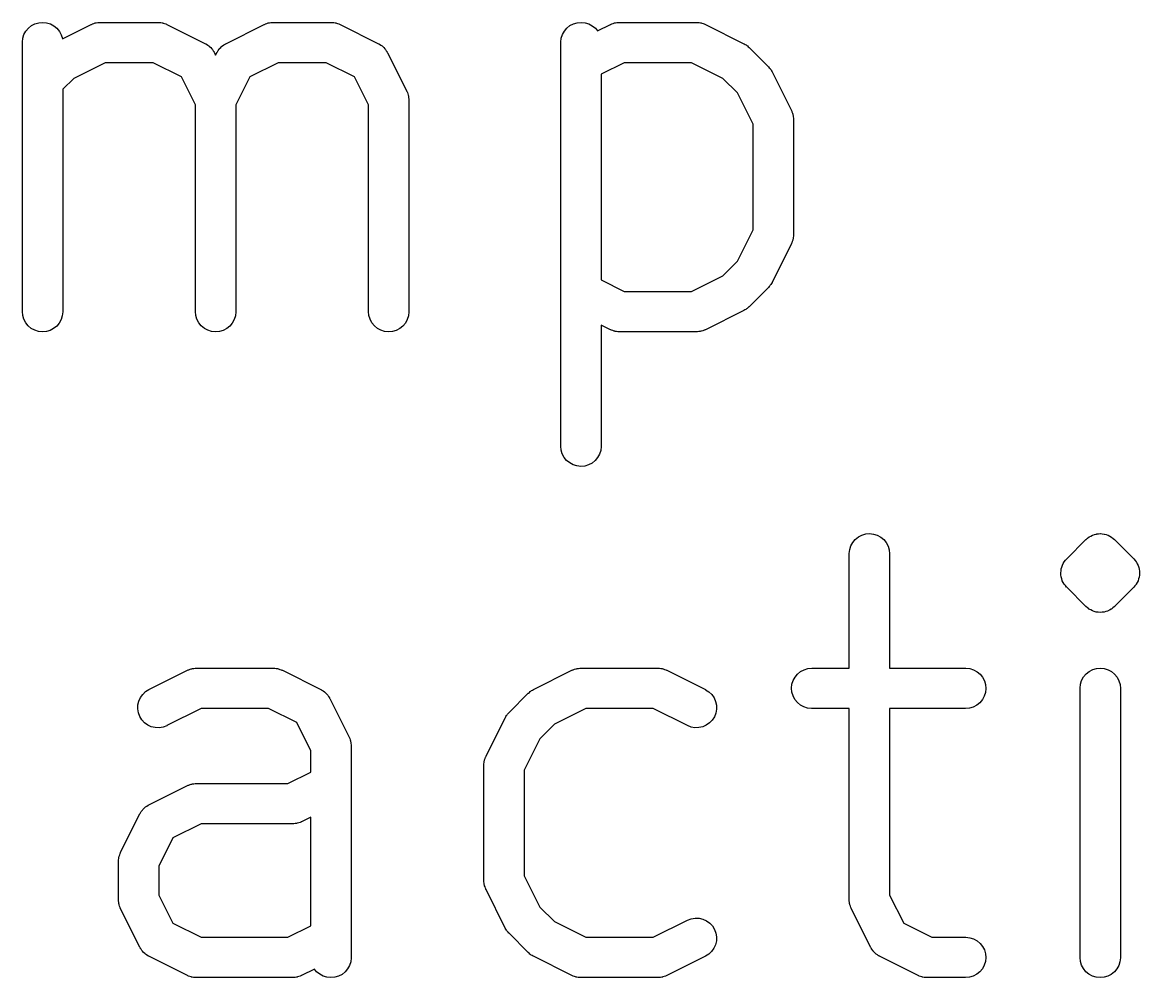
# Model space of a CAD drawing. Extents: x 1 to 169, y -122 to 5.
# Drawn here: x 32.23 to 37.77, y -89.2 to -84.47 of the extents above; entities that cross this region are included whole.
import ezdxf

# ---------------------------------------------------------------- set-up
doc = ezdxf.new("R2010")
doc.units = 0
doc.header["$MEASUREMENT"] = 0
doc.layers.add('BLACK', color=7, linetype='CONTINUOUS')

msp = doc.modelspace()

# ---------------------------------------------------------------- linework, layer by layer
at = {"layer": 'BLACK', "linetype": 'CONTINUOUS'}
for p, q in [((32.2634, -84.5), (32.2786, -84.4878)), ((32.2786, -84.4878), (32.2959, -84.4787)), ((32.2959, -84.4787), (32.3146, -84.4732)), ((32.3146, -84.4732), (32.334, -84.4714)), ((32.334, -84.4714), (32.3534, -84.4735)), ((32.3534, -84.4735), (32.3721, -84.4792)), ((32.3721, -84.4792), (32.3893, -84.4885)), ((32.3893, -84.4885), (32.4043, -84.501)), ((32.4316, -84.5534), (32.5743, -84.482)), ((32.5743, -84.482), (32.5756, -84.4814)), ((32.5756, -84.4814), (32.5783, -84.4804)), ((32.5783, -84.4804), (32.5809, -84.479)), ((32.5809, -84.479), (32.5875, -84.477)), ((32.5875, -84.477), (32.5939, -84.4746)), ((32.5939, -84.4746), (32.5968, -84.4742)), ((32.5968, -84.4742), (32.5996, -84.4733)), ((32.5996, -84.4733), (32.6064, -84.4727)), ((32.6064, -84.4727), (32.6132, -84.4716)), ((32.6132, -84.4716), (32.6161, -84.4717)), ((32.6161, -84.4717), (32.619, -84.4714)), ((32.619, -84.4714), (32.9048, -84.4714)), ((32.9048, -84.4714), (32.9062, -84.4714)), ((32.9062, -84.4714), (32.9091, -84.4718)), ((32.9091, -84.4718), (32.912, -84.4717)), ((32.912, -84.4717), (32.9188, -84.4729)), ((32.9188, -84.4729), (32.9256, -84.4736)), ((32.9256, -84.4736), (32.9284, -84.4745)), ((32.9284, -84.4745), (32.9313, -84.475)), ((32.9313, -84.475), (32.9376, -84.4774)), ((32.9376, -84.4774), (32.9442, -84.4795)), ((32.9442, -84.4795), (32.9467, -84.4809)), ((32.9467, -84.4809), (32.9495, -84.482)), ((32.9495, -84.482), (33.14, -84.5772)), ((33.241, -84.5772), (33.4315, -84.482)), ((33.4315, -84.482), (33.4327, -84.4814)), ((33.4327, -84.4814), (33.4355, -84.4804)), ((33.4355, -84.4804), (33.4381, -84.479)), ((33.4381, -84.479), (33.4446, -84.477)), ((33.4446, -84.477), (33.451, -84.4746)), ((33.451, -84.4746), (33.454, -84.4742)), ((33.454, -84.4742), (33.4568, -84.4733)), ((33.4568, -84.4733), (33.4636, -84.4727)), ((33.4636, -84.4727), (33.4703, -84.4716)), ((33.4703, -84.4716), (33.4733, -84.4717)), ((33.4733, -84.4717), (33.4762, -84.4714)), ((33.4762, -84.4714), (33.7619, -84.4714)), ((33.7619, -84.4714), (33.7633, -84.4714)), ((33.7633, -84.4714), (33.7662, -84.4718)), ((33.7662, -84.4718), (33.7692, -84.4717)), ((33.7692, -84.4717), (33.7759, -84.4729)), ((33.7759, -84.4729), (33.7827, -84.4736)), ((33.7827, -84.4736), (33.7855, -84.4745)), ((33.7855, -84.4745), (33.7884, -84.475)), ((33.7884, -84.475), (33.7948, -84.4774)), ((33.7948, -84.4774), (33.8013, -84.4795)), ((33.8013, -84.4795), (33.8039, -84.4809)), ((33.8039, -84.4809), (33.8066, -84.482)), ((33.8066, -84.482), (33.9971, -84.5772)), ((34.93, -84.5), (34.9452, -84.4878)), ((34.9452, -84.4878), (34.9625, -84.4787)), ((34.9625, -84.4787), (34.9813, -84.4732)), ((34.9813, -84.4732), (35.0007, -84.4714)), ((35.0007, -84.4714), (35.0201, -84.4735)), ((35.0201, -84.4735), (35.0388, -84.4792)), ((35.0388, -84.4792), (35.0559, -84.4885)), ((35.0559, -84.4885), (35.071, -84.501)), ((35.0816, -84.514), (35.1458, -84.482)), ((35.1458, -84.482), (35.147, -84.4814)), ((35.147, -84.4814), (35.1498, -84.4804)), ((35.1498, -84.4804), (35.1524, -84.479)), ((35.1524, -84.479), (35.1589, -84.477)), ((35.1589, -84.477), (35.1653, -84.4746)), ((35.1653, -84.4746), (35.1682, -84.4742)), ((35.1682, -84.4742), (35.1711, -84.4733)), ((35.1711, -84.4733), (35.1778, -84.4727)), ((35.1778, -84.4727), (35.1846, -84.4716)), ((35.1846, -84.4716), (35.1875, -84.4717)), ((35.1875, -84.4717), (35.1905, -84.4714)), ((35.1905, -84.4714), (35.5714, -84.4714)), ((35.5714, -84.4714), (35.5728, -84.4714)), ((35.5728, -84.4714), (35.5757, -84.4718)), ((35.5757, -84.4718), (35.5787, -84.4717)), ((35.5787, -84.4717), (35.5854, -84.4729)), ((35.5854, -84.4729), (35.5922, -84.4736)), ((35.5922, -84.4736), (35.595, -84.4745)), ((35.595, -84.4745), (35.5979, -84.475)), ((35.5979, -84.475), (35.6043, -84.4774)), ((35.6043, -84.4774), (35.6108, -84.4795)), ((35.6108, -84.4795), (35.6134, -84.4809)), ((35.6134, -84.4809), (35.6161, -84.482)), ((35.6161, -84.482), (35.8066, -84.5772)), ((32.2355, -84.5506), (32.2414, -84.532)), ((32.2414, -84.532), (32.2508, -84.5149)), ((32.2508, -84.5149), (32.2634, -84.5)), ((32.4043, -84.501), (32.4166, -84.5161)), ((32.4166, -84.5161), (32.4258, -84.5333)), ((32.4258, -84.5333), (32.4314, -84.552)), ((34.9022, -84.5506), (34.9081, -84.532)), ((34.9081, -84.532), (34.9175, -84.5149)), ((34.9175, -84.5149), (34.93, -84.5)), ((35.071, -84.501), (35.0816, -84.514)), ((32.2333, -84.57), (32.2355, -84.5506)), ((32.2333, -84.5714), (32.2333, -84.57)), ((32.2333, -85.9048), (32.2333, -84.5714)), ((32.4314, -84.552), (32.4316, -84.5534)), ((33.14, -84.5772), (33.1412, -84.5779)), ((33.1412, -84.5779), (33.143, -84.579)), ((33.143, -84.579), (33.145, -84.5799)), ((33.145, -84.5799), (33.1512, -84.5843)), ((33.1512, -84.5843), (33.1576, -84.5885)), ((33.1576, -84.5885), (33.1591, -84.59)), ((33.1591, -84.59), (33.1609, -84.5912)), ((33.1609, -84.5912), (33.1661, -84.5968)), ((33.1661, -84.5968), (33.1716, -84.6021)), ((33.1716, -84.6021), (33.1728, -84.6039)), ((33.1728, -84.6039), (33.1743, -84.6054)), ((33.1743, -84.6054), (33.1783, -84.6119)), ((33.2034, -84.6107), (33.2075, -84.6043)), ((33.2075, -84.6043), (33.209, -84.6028)), ((33.209, -84.6028), (33.2103, -84.601)), ((33.2103, -84.601), (33.2158, -84.5958)), ((33.2158, -84.5958), (33.2211, -84.5903)), ((33.2211, -84.5903), (33.2229, -84.5891)), ((33.2229, -84.5891), (33.2245, -84.5876)), ((33.2245, -84.5876), (33.2309, -84.5836)), ((33.2309, -84.5836), (33.2372, -84.5792)), ((33.2372, -84.5792), (33.2392, -84.5784)), ((33.2392, -84.5784), (33.241, -84.5772)), ((33.9971, -84.5772), (33.9983, -84.5779)), ((33.9983, -84.5779), (34.0002, -84.579)), ((34.0002, -84.579), (34.0021, -84.5799)), ((34.0021, -84.5799), (34.0083, -84.5843)), ((34.0083, -84.5843), (34.0147, -84.5885)), ((34.0147, -84.5885), (34.0163, -84.59)), ((34.0163, -84.59), (34.018, -84.5912)), ((34.018, -84.5912), (34.0233, -84.5968)), ((34.0233, -84.5968), (34.0287, -84.6021)), ((34.0287, -84.6021), (34.03, -84.6039)), ((34.03, -84.6039), (34.0314, -84.6054)), ((34.0314, -84.6054), (34.0355, -84.6119)), ((34.9, -84.57), (34.9022, -84.5506)), ((34.9, -84.5714), (34.9, -84.57)), ((34.9, -86.5714), (34.9, -84.5714)), ((35.8066, -84.5772), (35.8079, -84.5779)), ((35.8079, -84.5779), (35.8126, -84.5809)), ((35.8126, -84.5809), (35.8175, -84.5836)), ((35.8175, -84.5836), (35.8207, -84.5862)), ((35.8207, -84.5862), (35.8242, -84.5885)), ((35.8242, -84.5885), (35.8283, -84.5924)), ((35.8283, -84.5924), (35.8326, -84.596)), ((35.8326, -84.596), (35.9279, -84.6912)), ((33.1783, -84.6119), (33.1827, -84.6181)), ((33.1827, -84.6181), (33.1835, -84.6201)), ((33.1835, -84.6201), (33.1847, -84.6219)), ((33.1847, -84.6219), (33.1905, -84.6335)), ((33.1905, -84.6335), (33.1963, -84.6219)), ((33.1963, -84.6219), (33.1969, -84.6207)), ((33.1969, -84.6207), (33.1981, -84.6189)), ((33.1981, -84.6189), (33.199, -84.6169)), ((33.199, -84.6169), (33.2034, -84.6107)), ((34.0355, -84.6119), (34.0398, -84.6181)), ((34.0398, -84.6181), (34.0407, -84.6201)), ((34.0407, -84.6201), (34.0418, -84.6219)), ((34.0418, -84.6219), (34.1371, -84.8124)), ((32.6427, -84.6714), (32.4878, -84.7489)), ((32.8812, -84.6714), (32.6427, -84.6714)), ((33.0207, -84.7412), (32.8812, -84.6714)), ((33.4998, -84.6714), (33.3603, -84.7412)), ((33.7383, -84.6714), (33.4998, -84.6714)), ((33.8778, -84.7412), (33.7383, -84.6714)), ((35.2141, -84.6714), (35.1, -84.7285)), ((35.5478, -84.6714), (35.2141, -84.6714)), ((35.7027, -84.7489), (35.5478, -84.6714)), ((35.9279, -84.6912), (35.9288, -84.6922)), ((35.9288, -84.6922), (35.9323, -84.6966)), ((35.9323, -84.6966), (35.9362, -84.7007)), ((35.9362, -84.7007), (35.9384, -84.7042)), ((35.9384, -84.7042), (35.941, -84.7074)), ((35.941, -84.7074), (35.9436, -84.7124)), ((35.9436, -84.7124), (35.9466, -84.7172)), ((32.4878, -84.7489), (32.4333, -84.8033)), ((33.0905, -84.8807), (33.0207, -84.7412)), ((33.3603, -84.7412), (33.2905, -84.8807)), ((33.9476, -84.8807), (33.8778, -84.7412)), ((35.1, -84.7285), (35.1, -85.7477)), ((35.775, -84.8211), (35.7027, -84.7489)), ((35.9466, -84.7172), (36.0418, -84.9077)), ((32.4333, -84.8033), (32.4333, -85.9048)), ((34.1371, -84.8124), (34.1377, -84.8137)), ((34.1377, -84.8137), (34.1387, -84.8164)), ((34.1387, -84.8164), (34.1401, -84.819)), ((34.1401, -84.819), (34.1421, -84.8256)), ((34.1421, -84.8256), (34.1444, -84.832)), ((35.8524, -84.976), (35.775, -84.8211)), ((33.0905, -85.9048), (33.0905, -84.8807)), ((33.2905, -84.8807), (33.2905, -85.9048)), ((33.9476, -85.9048), (33.9476, -84.8807)), ((34.1444, -84.832), (34.1449, -84.8349)), ((34.1449, -84.8349), (34.1457, -84.8377)), ((34.1457, -84.8377), (34.1464, -84.8445)), ((34.1464, -84.8445), (34.1474, -84.8513)), ((34.1474, -84.8513), (34.1473, -84.8542)), ((34.1473, -84.8542), (34.1476, -84.8571)), ((34.1476, -84.8571), (34.1476, -85.9048)), ((36.0418, -84.9077), (36.0424, -84.9089)), ((36.0424, -84.9089), (36.0435, -84.9117)), ((36.0435, -84.9117), (36.0448, -84.9143)), ((36.0448, -84.9143), (36.0468, -84.9208)), ((36.0468, -84.9208), (36.0492, -84.9272)), ((36.0492, -84.9272), (36.0496, -84.9301)), ((36.0496, -84.9301), (36.0505, -84.933)), ((36.0505, -84.933), (36.0511, -84.9398)), ((35.8524, -85.5002), (35.8524, -84.976)), ((36.0511, -84.9398), (36.0522, -84.9465)), ((36.0522, -84.9465), (36.0521, -84.9495)), ((36.0521, -84.9495), (36.0524, -84.9524)), ((36.0524, -84.9524), (36.0524, -85.5238)), ((35.775, -85.655), (35.8524, -85.5002)), ((36.0502, -85.5446), (36.0493, -85.5474)), ((36.051, -85.5378), (36.0502, -85.5446)), ((36.0521, -85.5311), (36.051, -85.5378)), ((36.0524, -85.5252), (36.052, -85.5281)), ((36.052, -85.5281), (36.0521, -85.5311)), ((36.0524, -85.5238), (36.0524, -85.5252)), ((36.0418, -85.5685), (35.9466, -85.759)), ((36.0429, -85.5658), (36.0418, -85.5685)), ((36.0443, -85.5632), (36.0429, -85.5658)), ((36.0464, -85.5567), (36.0443, -85.5632)), ((36.0488, -85.5503), (36.0464, -85.5567)), ((36.0493, -85.5474), (36.0488, -85.5503)), ((35.7027, -85.7273), (35.775, -85.655)), ((35.1, -85.7477), (35.2141, -85.8048)), ((35.5478, -85.8048), (35.7027, -85.7273)), ((35.9429, -85.765), (35.9402, -85.7699)), ((35.946, -85.7603), (35.9429, -85.765)), ((35.9466, -85.759), (35.946, -85.7603)), ((35.2141, -85.8048), (35.5478, -85.8048)), ((35.9279, -85.785), (35.8326, -85.8802)), ((35.9314, -85.7806), (35.9279, -85.785)), ((35.9353, -85.7766), (35.9314, -85.7806)), ((35.9376, -85.7731), (35.9353, -85.7766)), ((35.9402, -85.7699), (35.9376, -85.7731)), ((32.2352, -85.9242), (32.2333, -85.9048)), ((32.2409, -85.9429), (32.2352, -85.9242)), ((32.4311, -85.9256), (32.4252, -85.9442)), ((32.4333, -85.9062), (32.4311, -85.9256)), ((32.4333, -85.9048), (32.4333, -85.9062)), ((33.0924, -85.9242), (33.0905, -85.9048)), ((33.098, -85.9429), (33.0924, -85.9242)), ((33.2883, -85.9256), (33.2824, -85.9442)), ((33.2905, -85.9062), (33.2883, -85.9256)), ((33.2905, -85.9048), (33.2905, -85.9062)), ((33.9495, -85.9242), (33.9476, -85.9048)), ((33.9552, -85.9429), (33.9495, -85.9242)), ((34.1454, -85.9256), (34.1395, -85.9442)), ((34.1476, -85.9062), (34.1454, -85.9256)), ((34.1476, -85.9048), (34.1476, -85.9062)), ((35.8066, -85.899), (35.6161, -85.9942)), ((35.8114, -85.896), (35.8066, -85.899)), ((35.8164, -85.8934), (35.8114, -85.896)), ((35.8196, -85.8908), (35.8164, -85.8934)), ((35.8231, -85.8886), (35.8196, -85.8908)), ((35.8272, -85.8847), (35.8231, -85.8886)), ((35.8316, -85.8812), (35.8272, -85.8847)), ((35.8326, -85.8802), (35.8316, -85.8812)), ((32.25, -85.9601), (32.2409, -85.9429)), ((32.2624, -85.9752), (32.25, -85.9601)), ((32.2774, -85.9877), (32.2624, -85.9752)), ((32.2946, -85.9969), (32.2774, -85.9877)), ((32.3881, -85.9884), (32.3708, -85.9975)), ((32.4033, -85.9762), (32.3881, -85.9884)), ((32.4158, -85.9613), (32.4033, -85.9762)), ((32.4252, -85.9442), (32.4158, -85.9613)), ((33.1072, -85.9601), (33.098, -85.9429)), ((33.1195, -85.9752), (33.1072, -85.9601)), ((33.1346, -85.9877), (33.1195, -85.9752)), ((33.1517, -85.9969), (33.1346, -85.9877)), ((33.2452, -85.9884), (33.2279, -85.9975)), ((33.2604, -85.9762), (33.2452, -85.9884)), ((33.273, -85.9613), (33.2604, -85.9762)), ((33.2824, -85.9442), (33.273, -85.9613)), ((33.9643, -85.9601), (33.9552, -85.9429)), ((33.9767, -85.9752), (33.9643, -85.9601)), ((33.9917, -85.9877), (33.9767, -85.9752)), ((34.0089, -85.9969), (33.9917, -85.9877)), ((34.1024, -85.9884), (34.0851, -85.9975)), ((34.1176, -85.9762), (34.1024, -85.9884)), ((34.1301, -85.9613), (34.1176, -85.9762)), ((34.1395, -85.9442), (34.1301, -85.9613)), ((35.1458, -85.9942), (35.1, -85.9713)), ((35.1, -85.9713), (35.1, -86.5714)), ((32.3132, -86.0027), (32.2946, -85.9969)), ((32.3326, -86.0048), (32.3132, -86.0027)), ((32.3521, -86.003), (32.3326, -86.0048)), ((32.3708, -85.9975), (32.3521, -86.003)), ((33.1704, -86.0027), (33.1517, -85.9969)), ((33.1898, -86.0048), (33.1704, -86.0027)), ((33.2092, -86.003), (33.1898, -86.0048)), ((33.2279, -85.9975), (33.2092, -86.003)), ((34.0275, -86.0027), (34.0089, -85.9969)), ((34.0469, -86.0048), (34.0275, -86.0027)), ((34.0664, -86.003), (34.0469, -86.0048)), ((34.0851, -85.9975), (34.0664, -86.003)), ((35.1485, -85.9953), (35.1458, -85.9942)), ((35.1511, -85.9967), (35.1485, -85.9953)), ((35.1576, -85.9987), (35.1511, -85.9967)), ((35.164, -86.0012), (35.1576, -85.9987)), ((35.1669, -86.0017), (35.164, -86.0012)), ((35.1697, -86.0026), (35.1669, -86.0017)), ((35.1765, -86.0033), (35.1697, -86.0026)), ((35.1832, -86.0045), (35.1765, -86.0033)), ((35.1862, -86.0044), (35.1832, -86.0045)), ((35.1891, -86.0048), (35.1862, -86.0044)), ((35.1905, -86.0048), (35.1891, -86.0048)), ((35.5714, -86.0048), (35.1905, -86.0048)), ((35.5744, -86.0045), (35.5714, -86.0048)), ((35.5773, -86.0046), (35.5744, -86.0045)), ((35.584, -86.0035), (35.5773, -86.0046)), ((35.5909, -86.0029), (35.584, -86.0035)), ((35.5937, -86.002), (35.5909, -86.0029)), ((35.5966, -86.0015), (35.5937, -86.002)), ((35.603, -85.9992), (35.5966, -86.0015)), ((35.6095, -85.9972), (35.603, -85.9992)), ((35.6121, -85.9958), (35.6095, -85.9972)), ((35.6149, -85.9948), (35.6121, -85.9958)), ((35.6161, -85.9942), (35.6149, -85.9948)), ((34.9019, -86.5909), (34.9, -86.5714)), ((34.9075, -86.6095), (34.9019, -86.5909)), ((35.0978, -86.5922), (35.0919, -86.6108)), ((35.1, -86.5728), (35.0978, -86.5922)), ((35.1, -86.5714), (35.1, -86.5728)), ((34.9167, -86.6268), (34.9075, -86.6095)), ((34.929, -86.6419), (34.9167, -86.6268)), ((34.9441, -86.6543), (34.929, -86.6419)), ((35.07, -86.6429), (35.0548, -86.6551)), ((35.0825, -86.6279), (35.07, -86.6429)), ((35.0919, -86.6108), (35.0825, -86.6279)), ((34.9612, -86.6636), (34.9441, -86.6543)), ((34.9799, -86.6694), (34.9612, -86.6636)), ((34.9993, -86.6714), (34.9799, -86.6694)), ((35.0187, -86.6697), (34.9993, -86.6714)), ((35.0375, -86.6641), (35.0187, -86.6697)), ((35.0548, -86.6551), (35.0375, -86.6641)), ((36.3461, -87.0483), (36.3586, -87.0333)), ((36.3586, -87.0333), (36.3738, -87.0211)), ((36.3738, -87.0211), (36.3911, -87.012)), ((36.3911, -87.012), (36.4098, -87.0065)), ((36.4098, -87.0065), (36.4293, -87.0048)), ((36.4293, -87.0048), (36.4487, -87.0068)), ((36.4487, -87.0068), (36.4673, -87.0126)), ((36.4673, -87.0126), (36.4845, -87.0219)), ((36.4845, -87.0219), (36.4995, -87.0343)), ((36.4995, -87.0343), (36.5119, -87.0494)), ((37.4055, -87.1293), (37.5007, -87.034)), ((37.5007, -87.034), (37.5012, -87.0336)), ((37.5012, -87.0335), (37.5015, -87.0333)), ((37.5012, -87.0336), (37.5012, -87.0335)), ((37.5012, -87.0336), (37.5012, -87.0336)), ((37.5015, -87.0333), (37.5017, -87.0331)), ((37.5015, -87.0333), (37.5015, -87.0333)), ((37.5015, -87.0333), (37.5015, -87.0333)), ((37.5017, -87.0331), (37.509, -87.0272)), ((37.509, -87.0272), (37.5164, -87.0213)), ((37.5164, -87.0213), (37.5165, -87.0212)), ((37.5165, -87.0212), (37.5167, -87.0211)), ((37.5167, -87.0211), (37.5168, -87.021)), ((37.5168, -87.021), (37.517, -87.0209)), ((37.517, -87.0209), (37.5253, -87.0166)), ((37.5253, -87.0166), (37.5336, -87.0122)), ((37.5336, -87.0122), (37.5338, -87.0121)), ((37.5338, -87.0121), (37.534, -87.012)), ((37.534, -87.012), (37.5341, -87.012)), ((37.5341, -87.012), (37.5343, -87.0119)), ((37.5343, -87.0119), (37.5434, -87.0093)), ((37.5434, -87.0093), (37.5523, -87.0066)), ((37.5523, -87.0066), (37.5525, -87.0066)), ((37.5525, -87.0066), (37.5527, -87.0065)), ((37.5527, -87.0065), (37.5529, -87.0065)), ((37.5529, -87.0065), (37.553, -87.0065)), ((37.553, -87.0065), (37.5624, -87.0056)), ((37.5624, -87.0056), (37.5718, -87.0048)), ((37.5718, -87.0048), (37.5719, -87.0048)), ((37.5719, -87.0048), (37.5721, -87.0048)), ((37.5721, -87.0048), (37.5723, -87.0048)), ((37.5723, -87.0048), (37.5725, -87.0048)), ((37.5725, -87.0048), (37.5818, -87.0058)), ((37.5818, -87.0058), (37.5818, -87.0058)), ((37.5818, -87.0058), (37.5912, -87.0067)), ((37.5912, -87.0067), (37.5914, -87.0068)), ((37.5914, -87.0068), (37.5915, -87.0068)), ((37.5915, -87.0068), (37.5917, -87.0069)), ((37.5917, -87.0069), (37.5919, -87.0069)), ((37.5919, -87.0069), (37.6009, -87.0097)), ((37.6009, -87.0097), (37.6099, -87.0124)), ((37.6099, -87.0124), (37.61, -87.0125)), ((37.61, -87.0125), (37.6102, -87.0126)), ((37.6102, -87.0126), (37.6103, -87.0127)), ((37.6103, -87.0127), (37.6105, -87.0127)), ((37.6105, -87.0127), (37.6188, -87.0172)), ((37.6188, -87.0172), (37.6271, -87.0217)), ((37.6271, -87.0217), (37.6272, -87.0218)), ((37.6272, -87.0218), (37.6273, -87.0219)), ((37.6273, -87.0219), (37.6275, -87.022)), ((37.6275, -87.022), (37.6276, -87.0221)), ((37.6276, -87.0221), (37.6349, -87.0281)), ((37.6349, -87.0281), (37.6421, -87.0341)), ((37.6421, -87.0341), (37.7374, -87.1293)), ((36.3286, -87.1034), (36.3308, -87.084)), ((36.3308, -87.084), (36.3367, -87.0654)), ((36.3367, -87.0654), (36.3461, -87.0483)), ((36.5119, -87.0494), (36.521, -87.0667)), ((36.521, -87.0667), (36.5267, -87.0853)), ((36.5267, -87.0853), (36.5286, -87.1048)), ((36.3286, -87.1048), (36.3286, -87.1034)), ((36.3286, -87.6714), (36.3286, -87.1048)), ((36.5286, -87.1048), (36.5286, -87.6714)), ((37.3886, -87.1527), (37.3931, -87.1444)), ((37.3931, -87.1444), (37.3933, -87.1441)), ((37.3933, -87.1441), (37.3935, -87.1438)), ((37.3935, -87.1438), (37.3995, -87.1365)), ((37.3995, -87.1365), (37.4055, -87.1293)), ((37.7374, -87.1293), (37.7378, -87.1298)), ((37.7378, -87.1298), (37.7379, -87.1298)), ((37.7379, -87.1298), (37.7379, -87.1298)), ((37.7379, -87.1298), (37.7384, -87.1303)), ((37.7384, -87.1303), (37.7442, -87.1376)), ((37.7442, -87.1376), (37.7502, -87.145)), ((37.7502, -87.145), (37.7503, -87.1453)), ((37.7503, -87.1453), (37.7505, -87.1455)), ((37.7505, -87.1455), (37.7549, -87.1539)), ((37.3762, -87.199), (37.3772, -87.1896)), ((37.3762, -87.1993), (37.3762, -87.199)), ((37.3762, -87.1997), (37.3762, -87.1993)), ((37.3771, -87.2091), (37.3762, -87.1997)), ((37.3772, -87.1896), (37.3782, -87.1802)), ((37.3782, -87.1802), (37.3783, -87.1799)), ((37.3783, -87.1795), (37.3811, -87.1706)), ((37.3783, -87.1799), (37.3783, -87.1795)), ((37.3811, -87.1706), (37.3839, -87.1616)), ((37.3839, -87.1616), (37.384, -87.1613)), ((37.384, -87.1613), (37.3841, -87.1609)), ((37.3841, -87.1609), (37.3886, -87.1527)), ((37.7549, -87.1539), (37.7593, -87.1622)), ((37.7593, -87.1622), (37.7594, -87.1626)), ((37.7594, -87.1626), (37.7595, -87.1629)), ((37.7595, -87.1629), (37.7621, -87.1719)), ((37.7621, -87.1719), (37.7648, -87.1809)), ((37.7648, -87.1809), (37.7649, -87.1813)), ((37.7649, -87.1813), (37.765, -87.1816)), ((37.765, -87.1816), (37.7658, -87.191)), ((37.7667, -87.201), (37.7656, -87.2104)), ((37.7658, -87.191), (37.7667, -87.2003)), ((37.7667, -87.2003), (37.7666, -87.2007)), ((37.7666, -87.2007), (37.7667, -87.201)), ((37.3779, -87.2184), (37.3771, -87.2091)), ((37.378, -87.2187), (37.3779, -87.2184)), ((37.378, -87.2191), (37.378, -87.2187)), ((37.3807, -87.2281), (37.378, -87.2191)), ((37.3833, -87.2371), (37.3807, -87.2281)), ((37.3835, -87.2375), (37.3833, -87.2371)), ((37.3836, -87.2378), (37.3835, -87.2375)), ((37.388, -87.2461), (37.3836, -87.2378)), ((37.3923, -87.2545), (37.388, -87.2461)), ((37.3925, -87.2547), (37.3923, -87.2545)), ((37.3927, -87.255), (37.3925, -87.2547)), ((37.3987, -87.2624), (37.3927, -87.255)), ((37.7494, -87.2562), (37.7433, -87.2634)), ((37.7495, -87.2559), (37.7494, -87.2562)), ((37.7498, -87.2556), (37.7495, -87.2559)), ((37.7542, -87.2473), (37.7498, -87.2556)), ((37.7587, -87.2391), (37.7542, -87.2473)), ((37.7588, -87.2387), (37.7587, -87.2391)), ((37.759, -87.2384), (37.7588, -87.2387)), ((37.7617, -87.2294), (37.759, -87.2384)), ((37.7646, -87.2204), (37.7617, -87.2294)), ((37.7647, -87.2198), (37.7646, -87.2201)), ((37.7646, -87.2201), (37.7646, -87.2204)), ((37.7656, -87.2104), (37.7647, -87.2198)), ((37.4045, -87.2697), (37.3987, -87.2624)), ((37.405, -87.2702), (37.4045, -87.2697)), ((37.4055, -87.2707), (37.405, -87.2702)), ((37.405, -87.2702), (37.405, -87.2702)), ((37.405, -87.2702), (37.405, -87.2702)), ((37.5007, -87.3659), (37.4055, -87.2707)), ((37.7374, -87.2707), (37.6421, -87.3659)), ((37.7433, -87.2634), (37.7374, -87.2707)), ((37.508, -87.3719), (37.5007, -87.3659)), ((37.5152, -87.3779), (37.508, -87.3719)), ((37.6411, -87.3669), (37.6339, -87.3727)), ((37.6414, -87.3667), (37.6411, -87.3669)), ((37.6416, -87.3665), (37.6414, -87.3667)), ((37.6414, -87.3667), (37.6414, -87.3667)), ((37.6414, -87.3667), (37.6414, -87.3667)), ((37.6417, -87.3664), (37.6416, -87.3664)), ((37.6416, -87.3664), (37.6416, -87.3665)), ((37.6421, -87.3659), (37.6417, -87.3664)), ((37.5154, -87.378), (37.5152, -87.3779)), ((37.5155, -87.3781), (37.5154, -87.378)), ((37.5157, -87.3782), (37.5155, -87.3781)), ((37.5158, -87.3783), (37.5157, -87.3782)), ((37.5242, -87.3828), (37.5158, -87.3783)), ((37.5324, -87.3873), (37.5242, -87.3828)), ((37.5325, -87.3873), (37.5324, -87.3873)), ((37.5327, -87.3874), (37.5325, -87.3873)), ((37.5328, -87.3875), (37.5327, -87.3874)), ((37.533, -87.3876), (37.5328, -87.3875)), ((37.5421, -87.3903), (37.533, -87.3876)), ((37.551, -87.3931), (37.5421, -87.3903)), ((37.5511, -87.3931), (37.551, -87.3931)), ((37.5513, -87.3932), (37.5511, -87.3931)), ((37.5515, -87.3932), (37.5513, -87.3932)), ((37.5517, -87.3933), (37.5515, -87.3932)), ((37.561, -87.3942), (37.5517, -87.3933)), ((37.5612, -87.3942), (37.561, -87.3942)), ((37.5704, -87.3952), (37.5612, -87.3942)), ((37.5706, -87.3952), (37.5704, -87.3952)), ((37.5707, -87.3952), (37.5706, -87.3952)), ((37.5709, -87.3952), (37.5707, -87.3952)), ((37.5711, -87.3952), (37.5709, -87.3952)), ((37.5805, -87.3943), (37.5711, -87.3952)), ((37.5898, -87.3935), (37.5805, -87.3943)), ((37.5805, -87.3943), (37.5805, -87.3943)), ((37.59, -87.3935), (37.5898, -87.3935)), ((37.5902, -87.3935), (37.59, -87.3935)), ((37.5903, -87.3934), (37.5902, -87.3935)), ((37.5905, -87.3934), (37.5903, -87.3934)), ((37.5995, -87.3907), (37.5905, -87.3934)), ((37.6086, -87.3881), (37.5995, -87.3907)), ((37.6087, -87.388), (37.6086, -87.3881)), ((37.6089, -87.388), (37.6087, -87.388)), ((37.609, -87.3879), (37.6089, -87.388)), ((37.6092, -87.3878), (37.609, -87.3879)), ((37.6175, -87.3834), (37.6092, -87.3878)), ((37.6259, -87.3791), (37.6175, -87.3834)), ((37.626, -87.379), (37.6259, -87.3791)), ((37.6262, -87.3789), (37.626, -87.379)), ((37.6263, -87.3788), (37.6262, -87.3789)), ((37.6265, -87.3787), (37.6263, -87.3788)), ((37.6339, -87.3727), (37.6265, -87.3787)), ((32.86, -87.7772), (33.0505, -87.682)), ((33.0505, -87.682), (33.0518, -87.6814)), ((33.0518, -87.6814), (33.0545, -87.6804)), ((33.0545, -87.6804), (33.0571, -87.679)), ((33.0571, -87.679), (33.0637, -87.677)), ((33.0637, -87.677), (33.0701, -87.6746)), ((33.0701, -87.6746), (33.073, -87.6742)), ((33.073, -87.6742), (33.0758, -87.6733)), ((33.0758, -87.6733), (33.0826, -87.6727)), ((33.0826, -87.6727), (33.0894, -87.6716)), ((33.0894, -87.6716), (33.0923, -87.6717)), ((33.0923, -87.6717), (33.0952, -87.6714)), ((33.0952, -87.6714), (33.4762, -87.6714)), ((33.4762, -87.6714), (33.4776, -87.6714)), ((33.4776, -87.6714), (33.4805, -87.6718)), ((33.4805, -87.6718), (33.4835, -87.6717)), ((33.4835, -87.6717), (33.4902, -87.6729)), ((33.4902, -87.6729), (33.497, -87.6736)), ((33.497, -87.6736), (33.4998, -87.6745)), ((33.4998, -87.6745), (33.5027, -87.675)), ((33.5027, -87.675), (33.5091, -87.6774)), ((33.5091, -87.6774), (33.5156, -87.6795)), ((33.5156, -87.6795), (33.5182, -87.6809)), ((33.5182, -87.6809), (33.5209, -87.682)), ((33.5209, -87.682), (33.7114, -87.7772)), ((34.7648, -87.7772), (34.9553, -87.682)), ((34.9553, -87.682), (34.9565, -87.6814)), ((34.9565, -87.6814), (34.9593, -87.6804)), ((34.9593, -87.6804), (34.9619, -87.679)), ((34.9619, -87.679), (34.9684, -87.677)), ((34.9684, -87.677), (34.9749, -87.6746)), ((34.9749, -87.6746), (34.9778, -87.6742)), ((34.9778, -87.6742), (34.9806, -87.6733)), ((34.9806, -87.6733), (34.9874, -87.6727)), ((34.9874, -87.6727), (34.9941, -87.6716)), ((34.9941, -87.6716), (34.9971, -87.6717)), ((34.9971, -87.6717), (35, -87.6714)), ((35, -87.6714), (35.381, -87.6714)), ((35.381, -87.6714), (35.3823, -87.6714)), ((35.3823, -87.6714), (35.3853, -87.6718)), ((35.3853, -87.6718), (35.3882, -87.6717)), ((35.3882, -87.6717), (35.395, -87.6729)), ((35.395, -87.6729), (35.4017, -87.6736)), ((35.4017, -87.6736), (35.4045, -87.6745)), ((35.4045, -87.6745), (35.4074, -87.675)), ((35.4074, -87.675), (35.4138, -87.6774)), ((35.4138, -87.6774), (35.4203, -87.6795)), ((35.4203, -87.6795), (35.4229, -87.6809)), ((35.4229, -87.6809), (35.4257, -87.682)), ((35.4257, -87.682), (35.6161, -87.7772)), ((36.06, -87.7155), (36.0724, -87.7005)), ((36.0724, -87.7005), (36.0875, -87.6881)), ((36.0875, -87.6881), (36.1047, -87.679)), ((36.1047, -87.679), (36.1234, -87.6733)), ((36.1234, -87.6733), (36.1429, -87.6714)), ((36.1429, -87.6714), (36.3286, -87.6714)), ((36.5286, -87.6714), (36.9048, -87.6714)), ((36.9048, -87.6714), (36.9062, -87.6714)), ((36.9062, -87.6714), (36.9256, -87.6736)), ((36.9256, -87.6736), (36.9442, -87.6795)), ((36.9442, -87.6795), (36.9613, -87.6889)), ((36.9613, -87.6889), (36.9762, -87.7015)), ((36.9762, -87.7015), (36.9884, -87.7167)), ((37.4889, -87.7149), (37.5015, -87.7)), ((37.5015, -87.7), (37.5167, -87.6878)), ((37.5167, -87.6878), (37.534, -87.6787)), ((37.534, -87.6787), (37.5527, -87.6732)), ((37.5527, -87.6732), (37.5721, -87.6714)), ((37.5721, -87.6714), (37.5915, -87.6735)), ((37.5915, -87.6735), (37.6102, -87.6792)), ((37.6102, -87.6792), (37.6273, -87.6885)), ((37.6273, -87.6885), (37.6424, -87.701)), ((37.6424, -87.701), (37.6547, -87.7161)), ((36.0429, -87.7707), (36.0449, -87.7513)), ((36.0449, -87.7513), (36.0507, -87.7327)), ((36.0507, -87.7327), (36.06, -87.7155)), ((36.9884, -87.7167), (36.9975, -87.734)), ((36.9975, -87.734), (37.003, -87.7527)), ((37.003, -87.7527), (37.0048, -87.7721)), ((37.4714, -87.77), (37.4736, -87.7506)), ((37.4736, -87.7506), (37.4795, -87.732)), ((37.4795, -87.732), (37.4889, -87.7149)), ((37.6547, -87.7161), (37.6639, -87.7333)), ((37.6639, -87.7333), (37.6695, -87.752)), ((37.6695, -87.752), (37.6714, -87.7714)), ((32.818, -87.8169), (32.8293, -87.801)), ((32.8293, -87.801), (32.8435, -87.7876)), ((32.8435, -87.7876), (32.86, -87.7772)), ((33.7114, -87.7772), (33.7126, -87.7779)), ((33.7126, -87.7779), (33.7144, -87.779)), ((33.7144, -87.779), (33.7164, -87.7799)), ((33.7164, -87.7799), (33.7226, -87.7843)), ((33.7226, -87.7843), (33.729, -87.7885)), ((33.729, -87.7885), (33.7306, -87.79)), ((33.7306, -87.79), (33.7323, -87.7912)), ((33.7323, -87.7912), (33.7375, -87.7968)), ((33.7375, -87.7968), (33.743, -87.8021)), ((33.743, -87.8021), (33.7442, -87.8039)), ((33.7442, -87.8039), (33.7457, -87.8054)), ((33.7457, -87.8054), (33.7498, -87.8119)), ((33.7498, -87.8119), (33.7541, -87.8181)), ((34.6436, -87.8912), (34.7388, -87.796)), ((34.7388, -87.796), (34.7398, -87.795)), ((34.7398, -87.795), (34.7442, -87.7915)), ((34.7442, -87.7915), (34.7483, -87.7876)), ((34.7483, -87.7876), (34.7518, -87.7854)), ((34.7518, -87.7854), (34.7551, -87.7828)), ((34.7551, -87.7828), (34.76, -87.7802)), ((34.76, -87.7802), (34.7648, -87.7772)), ((35.6161, -87.7772), (35.6174, -87.7779)), ((35.6174, -87.7779), (35.6338, -87.7885)), ((35.6338, -87.7885), (35.6478, -87.8021)), ((35.6478, -87.8021), (35.6589, -87.8181)), ((36.0446, -87.7902), (36.0429, -87.7707)), ((36.0501, -87.8089), (36.0446, -87.7902)), ((36.0592, -87.8262), (36.0501, -87.8089)), ((36.9969, -87.8102), (36.9877, -87.8273)), ((37.0027, -87.7915), (36.9969, -87.8102)), ((37.0048, -87.7721), (37.0027, -87.7915)), ((37.4714, -87.7714), (37.4714, -87.77)), ((37.4714, -89.1048), (37.4714, -87.7714)), ((37.6714, -87.7714), (37.6714, -89.1048)), ((32.805, -87.8732), (32.8056, -87.8537)), ((32.8056, -87.8537), (32.81, -87.8347)), ((32.81, -87.8347), (32.818, -87.8169)), ((33.7541, -87.8181), (33.755, -87.8201)), ((33.755, -87.8201), (33.7561, -87.8219)), ((33.7561, -87.8219), (33.8513, -88.0124)), ((35.6589, -87.8181), (35.6666, -87.836)), ((35.6666, -87.836), (35.6708, -87.8551)), ((35.6708, -87.8551), (35.6711, -87.8746)), ((36.0714, -87.8414), (36.0592, -87.8262)), ((36.0864, -87.8539), (36.0714, -87.8414)), ((36.1035, -87.8633), (36.0864, -87.8539)), ((36.1221, -87.8692), (36.1035, -87.8633)), ((36.1415, -87.8714), (36.1221, -87.8692)), ((36.9242, -87.8695), (36.9048, -87.8714)), ((36.9429, -87.8639), (36.9242, -87.8695)), ((36.9601, -87.8547), (36.9429, -87.8639)), ((36.9752, -87.8424), (36.9601, -87.8547)), ((36.9877, -87.8273), (36.9752, -87.8424)), ((32.8082, -87.8925), (32.805, -87.8732)), ((32.815, -87.9108), (32.8082, -87.8925)), ((32.8253, -87.9274), (32.815, -87.9108)), ((33.1188, -87.8714), (32.9495, -87.9561)), ((33.4526, -87.8714), (33.1188, -87.8714)), ((33.5921, -87.9412), (33.4526, -87.8714)), ((34.5296, -88.1077), (34.6248, -87.9172)), ((34.6248, -87.9172), (34.6255, -87.9159)), ((34.6255, -87.9159), (34.6285, -87.9112)), ((34.6285, -87.9112), (34.6312, -87.9063)), ((34.6312, -87.9063), (34.6338, -87.9031)), ((34.6338, -87.9031), (34.6361, -87.8996)), ((34.6361, -87.8996), (34.64, -87.8955)), ((34.64, -87.8955), (34.6436, -87.8912)), ((35.0236, -87.8714), (34.8688, -87.9489)), ((35.3573, -87.8714), (35.0236, -87.8714)), ((35.5267, -87.9561), (35.3573, -87.8714)), ((35.6606, -87.912), (35.6501, -87.9285)), ((35.6677, -87.8938), (35.6606, -87.912)), ((35.6711, -87.8746), (35.6677, -87.8938)), ((36.1429, -87.8714), (36.1415, -87.8714)), ((36.3286, -87.8714), (36.1429, -87.8714)), ((36.3286, -88.819), (36.3286, -87.8714)), ((36.9048, -87.8714), (36.5286, -87.8714)), ((36.5286, -87.8714), (36.5286, -88.7954)), ((32.8386, -87.9416), (32.8253, -87.9274)), ((32.8544, -87.9531), (32.8386, -87.9416)), ((32.8721, -87.9612), (32.8544, -87.9531)), ((32.8911, -87.9657), (32.8721, -87.9612)), ((32.9106, -87.9665), (32.8911, -87.9657)), ((32.9299, -87.9635), (32.9106, -87.9665)), ((32.9482, -87.9567), (32.9299, -87.9635)), ((32.9495, -87.9561), (32.9482, -87.9567)), ((33.6619, -88.0807), (33.5921, -87.9412)), ((34.8688, -87.9489), (34.7965, -88.0211)), ((35.5449, -87.9631), (35.5267, -87.9561)), ((35.5642, -87.9664), (35.5449, -87.9631)), ((35.5837, -87.9659), (35.5642, -87.9664)), ((35.6027, -87.9616), (35.5837, -87.9659)), ((35.6206, -87.9538), (35.6027, -87.9616)), ((35.6366, -87.9426), (35.6206, -87.9538)), ((35.6501, -87.9285), (35.6366, -87.9426)), ((33.8513, -88.0124), (33.852, -88.0137)), ((33.852, -88.0137), (33.853, -88.0164)), ((33.853, -88.0164), (33.8544, -88.019)), ((33.8544, -88.019), (33.8563, -88.0256)), ((33.8563, -88.0256), (33.8587, -88.032)), ((33.8587, -88.032), (33.8591, -88.0349)), ((33.8591, -88.0349), (33.86, -88.0377)), ((34.7965, -88.0211), (34.719, -88.176)), ((33.6619, -88.1858), (33.6619, -88.0807)), ((33.86, -88.0377), (33.8607, -88.0445)), ((33.8607, -88.0445), (33.8617, -88.0513)), ((33.8617, -88.0513), (33.8616, -88.0542)), ((33.8616, -88.0542), (33.8619, -88.0571)), ((33.8619, -88.0571), (33.8619, -89.1048)), ((34.5193, -88.1451), (34.5205, -88.1384)), ((34.5194, -88.1481), (34.5193, -88.1451)), ((34.5205, -88.1384), (34.5212, -88.1316)), ((34.5212, -88.1316), (34.5221, -88.1288)), ((34.5221, -88.1288), (34.5226, -88.1259)), ((34.5226, -88.1259), (34.5251, -88.1195)), ((34.5251, -88.1195), (34.5271, -88.113)), ((34.5271, -88.113), (34.5286, -88.1104)), ((34.5286, -88.1104), (34.5296, -88.1077)), ((33.5478, -88.2429), (33.6619, -88.1858)), ((34.519, -88.1524), (34.5191, -88.151)), ((34.519, -88.7238), (34.519, -88.1524)), ((34.5191, -88.151), (34.5194, -88.1481)), ((34.719, -88.176), (34.719, -88.7002)), ((32.86, -88.3487), (33.0505, -88.2534)), ((33.0505, -88.2534), (33.0518, -88.2528)), ((33.0518, -88.2528), (33.0545, -88.2518)), ((33.0545, -88.2518), (33.0571, -88.2504)), ((33.0571, -88.2504), (33.0637, -88.2484)), ((33.0637, -88.2484), (33.0701, -88.2461)), ((33.0701, -88.2461), (33.073, -88.2456)), ((33.073, -88.2456), (33.0758, -88.2448)), ((33.0758, -88.2448), (33.0826, -88.2441)), ((33.0826, -88.2441), (33.0894, -88.243)), ((33.0894, -88.243), (33.0923, -88.2431)), ((33.0923, -88.2431), (33.0952, -88.2429)), ((33.0952, -88.2429), (33.5478, -88.2429)), ((32.8293, -88.3724), (32.8349, -88.3672)), ((32.8349, -88.3672), (32.8402, -88.3618)), ((32.8402, -88.3618), (32.8419, -88.3605)), ((32.8419, -88.3605), (32.8435, -88.359)), ((32.8435, -88.359), (32.85, -88.355)), ((32.85, -88.355), (32.8562, -88.3507)), ((32.8562, -88.3507), (32.8582, -88.3498)), ((32.8582, -88.3498), (32.86, -88.3487)), ((32.7201, -88.5838), (32.8153, -88.3934)), ((32.8153, -88.3934), (32.816, -88.3921)), ((32.816, -88.3921), (32.8171, -88.3903)), ((32.8171, -88.3903), (32.818, -88.3883)), ((32.818, -88.3883), (32.8224, -88.3821)), ((32.8224, -88.3821), (32.8266, -88.3758)), ((32.8266, -88.3758), (32.8281, -88.3742)), ((32.8281, -88.3742), (32.8293, -88.3724)), ((33.6619, -88.4094), (33.6161, -88.4323)), ((33.6619, -88.9477), (33.6619, -88.4094)), ((33.1188, -88.4429), (32.9793, -88.5126)), ((33.5714, -88.4429), (33.1188, -88.4429)), ((33.5744, -88.4426), (33.5714, -88.4429)), ((33.5773, -88.4427), (33.5744, -88.4426)), ((33.584, -88.4416), (33.5773, -88.4427)), ((33.5909, -88.441), (33.584, -88.4416)), ((33.5937, -88.4401), (33.5909, -88.441)), ((33.5966, -88.4396), (33.5937, -88.4401)), ((33.603, -88.4373), (33.5966, -88.4396)), ((33.6095, -88.4353), (33.603, -88.4373)), ((33.6121, -88.4339), (33.6095, -88.4353)), ((33.6149, -88.4329), (33.6121, -88.4339)), ((33.6161, -88.4323), (33.6149, -88.4329)), ((32.9793, -88.5126), (32.9095, -88.6522)), ((32.7155, -88.5957), (32.7176, -88.5892)), ((32.7176, -88.5892), (32.719, -88.5866)), ((32.719, -88.5866), (32.7201, -88.5838)), ((32.7095, -88.6272), (32.7099, -88.6243)), ((32.7095, -88.6286), (32.7095, -88.6272)), ((32.7095, -88.819), (32.7095, -88.6286)), ((32.7098, -88.6213), (32.7109, -88.6146)), ((32.7099, -88.6243), (32.7098, -88.6213)), ((32.7109, -88.6146), (32.7117, -88.6078)), ((32.7117, -88.6078), (32.7126, -88.605)), ((32.7126, -88.605), (32.7131, -88.6021)), ((32.7131, -88.6021), (32.7155, -88.5957)), ((32.9095, -88.6522), (32.9095, -88.7954)), ((34.719, -88.7002), (34.7965, -88.855)), ((34.5193, -88.7267), (34.519, -88.7238)), ((34.5192, -88.7297), (34.5193, -88.7267)), ((34.5203, -88.7364), (34.5192, -88.7297)), ((34.521, -88.7432), (34.5203, -88.7364)), ((34.5218, -88.7461), (34.521, -88.7432)), ((34.5223, -88.749), (34.5218, -88.7461)), ((34.5246, -88.7554), (34.5223, -88.749)), ((34.5266, -88.7619), (34.5246, -88.7554)), ((32.9095, -88.7954), (32.9793, -88.935)), ((34.528, -88.7645), (34.5266, -88.7619)), ((34.529, -88.7673), (34.528, -88.7645)), ((34.5296, -88.7685), (34.529, -88.7673)), ((34.6248, -88.959), (34.5296, -88.7685)), ((36.5286, -88.7954), (36.5983, -88.935)), ((32.7098, -88.822), (32.7095, -88.819)), ((32.7097, -88.8249), (32.7098, -88.822)), ((32.7108, -88.8317), (32.7097, -88.8249)), ((32.7114, -88.8385), (32.7108, -88.8317)), ((32.7123, -88.8413), (32.7114, -88.8385)), ((32.7127, -88.8442), (32.7123, -88.8413)), ((32.7151, -88.8506), (32.7127, -88.8442)), ((32.7171, -88.8572), (32.7151, -88.8506)), ((32.7185, -88.8598), (32.7171, -88.8572)), ((32.7195, -88.8625), (32.7185, -88.8598)), ((32.7201, -88.8638), (32.7195, -88.8625)), ((32.8153, -89.0542), (32.7201, -88.8638)), ((34.7965, -88.855), (34.8688, -88.9273)), ((36.3289, -88.822), (36.3286, -88.819)), ((36.3287, -88.8249), (36.3289, -88.822)), ((36.3298, -88.8317), (36.3287, -88.8249)), ((36.3305, -88.8385), (36.3298, -88.8317)), ((36.3313, -88.8413), (36.3305, -88.8385)), ((36.3318, -88.8442), (36.3313, -88.8413)), ((36.3341, -88.8506), (36.3318, -88.8442)), ((36.3361, -88.8572), (36.3341, -88.8506)), ((36.3375, -88.8598), (36.3361, -88.8572)), ((36.3385, -88.8625), (36.3375, -88.8598)), ((36.3391, -88.8638), (36.3385, -88.8625)), ((36.4344, -89.0542), (36.3391, -88.8638)), ((35.3573, -89.0048), (35.5267, -88.9201)), ((35.5267, -88.9201), (35.528, -88.9195)), ((35.528, -88.9195), (35.5463, -88.9127)), ((35.5463, -88.9127), (35.5656, -88.9097)), ((35.5656, -88.9097), (35.5851, -88.9105)), ((35.5851, -88.9105), (35.604, -88.915)), ((35.604, -88.915), (35.6218, -88.9231)), ((32.9793, -88.935), (33.1188, -89.0048)), ((33.5478, -89.0048), (33.6619, -88.9477)), ((34.6278, -88.9638), (34.6248, -88.959)), ((34.6304, -88.9687), (34.6278, -88.9638)), ((34.633, -88.972), (34.6304, -88.9687)), ((34.6352, -88.9755), (34.633, -88.972)), ((34.6391, -88.9796), (34.6352, -88.9755)), ((34.8688, -88.9273), (35.0236, -89.0048)), ((35.6218, -88.9231), (35.6376, -88.9346)), ((35.6376, -88.9346), (35.6509, -88.9488)), ((35.6509, -88.9488), (35.6612, -88.9654)), ((35.6612, -88.9654), (35.668, -88.9837)), ((36.5983, -88.935), (36.7379, -89.0048)), ((33.1188, -89.0048), (33.5478, -89.0048)), ((34.6426, -88.984), (34.6391, -88.9796)), ((34.6436, -88.985), (34.6426, -88.984)), ((34.7388, -89.0802), (34.6436, -88.985)), ((35.0236, -89.0048), (35.3573, -89.0048)), ((35.6706, -89.0225), (35.6662, -89.0415)), ((35.668, -88.9837), (35.6712, -89.003)), ((35.6712, -89.003), (35.6706, -89.0225)), ((36.7379, -89.0048), (36.9048, -89.0048)), ((36.9048, -89.0048), (36.9062, -89.0048)), ((36.9062, -89.0048), (36.9256, -89.0069)), ((36.9256, -89.0069), (36.9442, -89.0128)), ((36.9442, -89.0128), (36.9613, -89.0222)), ((36.9613, -89.0222), (36.9762, -89.0348)), ((32.8165, -89.0561), (32.8153, -89.0542)), ((32.8173, -89.0581), (32.8165, -89.0561)), ((32.8216, -89.0643), (32.8173, -89.0581)), ((32.8257, -89.0708), (32.8216, -89.0643)), ((32.8272, -89.0723), (32.8257, -89.0708)), ((32.8284, -89.0741), (32.8272, -89.0723)), ((32.8339, -89.0794), (32.8284, -89.0741)), ((32.8391, -89.085), (32.8339, -89.0794)), ((32.8409, -89.0862), (32.8391, -89.085)), ((32.8424, -89.0877), (32.8409, -89.0862)), ((32.8488, -89.0919), (32.8424, -89.0877)), ((34.7432, -89.0838), (34.7388, -89.0802)), ((34.7472, -89.0877), (34.7432, -89.0838)), ((34.7507, -89.09), (34.7472, -89.0877)), ((35.6469, -89.0752), (35.6327, -89.0886)), ((35.6582, -89.0593), (35.6469, -89.0752)), ((35.6662, -89.0415), (35.6582, -89.0593)), ((36.4355, -89.0561), (36.4344, -89.0542)), ((36.4364, -89.0581), (36.4355, -89.0561)), ((36.4407, -89.0643), (36.4364, -89.0581)), ((36.4448, -89.0708), (36.4407, -89.0643)), ((36.4462, -89.0723), (36.4448, -89.0708)), ((36.4475, -89.0741), (36.4462, -89.0723)), ((36.4529, -89.0794), (36.4475, -89.0741)), ((36.4582, -89.085), (36.4529, -89.0794)), ((36.4599, -89.0862), (36.4582, -89.085)), ((36.4615, -89.0877), (36.4599, -89.0862)), ((36.4679, -89.0919), (36.4615, -89.0877)), ((36.9762, -89.0348), (36.9884, -89.05)), ((36.9884, -89.05), (36.9975, -89.0673)), ((36.9975, -89.0673), (37.003, -89.086)), ((37.003, -89.086), (37.0048, -89.1055)), ((32.855, -89.0963), (32.8488, -89.0919)), ((32.857, -89.0972), (32.855, -89.0963)), ((32.8588, -89.0983), (32.857, -89.0972)), ((32.86, -89.099), (32.8588, -89.0983)), ((33.0505, -89.1942), (32.86, -89.099)), ((33.8597, -89.1256), (33.8538, -89.1442)), ((33.8619, -89.1062), (33.8597, -89.1256)), ((33.8619, -89.1048), (33.8619, -89.1062)), ((34.7539, -89.0926), (34.7507, -89.09)), ((34.7588, -89.0953), (34.7539, -89.0926)), ((34.7636, -89.0983), (34.7588, -89.0953)), ((34.7648, -89.099), (34.7636, -89.0983)), ((34.9553, -89.1942), (34.7648, -89.099)), ((35.6161, -89.099), (35.4257, -89.1942)), ((35.6327, -89.0886), (35.6161, -89.099)), ((36.4741, -89.0963), (36.4679, -89.0919)), ((36.476, -89.0972), (36.4741, -89.0963)), ((36.4778, -89.0983), (36.476, -89.0972)), ((36.4791, -89.099), (36.4778, -89.0983)), ((36.6696, -89.1942), (36.4791, -89.099)), ((37.0027, -89.1249), (36.9969, -89.1435)), ((37.0048, -89.1055), (37.0027, -89.1249)), ((37.4733, -89.1242), (37.4714, -89.1048)), ((37.479, -89.1429), (37.4733, -89.1242)), ((37.4881, -89.1601), (37.479, -89.1429)), ((37.6692, -89.1256), (37.6633, -89.1442)), ((37.6714, -89.1062), (37.6692, -89.1256)), ((37.6714, -89.1048), (37.6714, -89.1062)), ((33.0533, -89.1953), (33.0505, -89.1942)), ((33.0558, -89.1967), (33.0533, -89.1953)), ((33.0624, -89.1987), (33.0558, -89.1967)), ((33.6095, -89.1972), (33.603, -89.1992)), ((33.6121, -89.1958), (33.6095, -89.1972)), ((33.6149, -89.1948), (33.6121, -89.1958)), ((33.6161, -89.1942), (33.6149, -89.1948)), ((33.6803, -89.1621), (33.6161, -89.1942)), ((33.6909, -89.1752), (33.6803, -89.1621)), ((33.706, -89.1877), (33.6909, -89.1752)), ((33.7232, -89.1969), (33.706, -89.1877)), ((33.7418, -89.2027), (33.7232, -89.1969)), ((33.7994, -89.1975), (33.7806, -89.203)), ((33.8167, -89.1884), (33.7994, -89.1975)), ((33.8319, -89.1762), (33.8167, -89.1884)), ((33.8444, -89.1613), (33.8319, -89.1762)), ((33.8538, -89.1442), (33.8444, -89.1613)), ((34.958, -89.1953), (34.9553, -89.1942)), ((34.9606, -89.1967), (34.958, -89.1953)), ((34.9671, -89.1987), (34.9606, -89.1967)), ((35.4191, -89.1972), (35.4125, -89.1992)), ((35.4217, -89.1958), (35.4191, -89.1972)), ((35.4244, -89.1948), (35.4217, -89.1958)), ((35.4257, -89.1942), (35.4244, -89.1948)), ((36.6723, -89.1953), (36.6696, -89.1942)), ((36.6749, -89.1967), (36.6723, -89.1953)), ((36.6814, -89.1987), (36.6749, -89.1967)), ((36.9429, -89.1972), (36.9242, -89.2029)), ((36.9601, -89.1881), (36.9429, -89.1972)), ((36.9752, -89.1757), (36.9601, -89.1881)), ((36.9877, -89.1607), (36.9752, -89.1757)), ((36.9969, -89.1435), (36.9877, -89.1607)), ((37.5005, -89.1752), (37.4881, -89.1601)), ((37.5155, -89.1877), (37.5005, -89.1752)), ((37.5327, -89.1969), (37.5155, -89.1877)), ((37.5513, -89.2027), (37.5327, -89.1969)), ((37.6089, -89.1975), (37.5902, -89.203)), ((37.6262, -89.1884), (37.6089, -89.1975)), ((37.6414, -89.1762), (37.6262, -89.1884)), ((37.6539, -89.1613), (37.6414, -89.1762)), ((37.6633, -89.1442), (37.6539, -89.1613)), ((33.0687, -89.2012), (33.0624, -89.1987)), ((33.0716, -89.2017), (33.0687, -89.2012)), ((33.0744, -89.2026), (33.0716, -89.2017)), ((33.0812, -89.2033), (33.0744, -89.2026)), ((33.088, -89.2045), (33.0812, -89.2033)), ((33.0909, -89.2044), (33.088, -89.2045)), ((33.0938, -89.2048), (33.0909, -89.2044)), ((33.0952, -89.2048), (33.0938, -89.2048)), ((33.5714, -89.2048), (33.0952, -89.2048)), ((33.5744, -89.2045), (33.5714, -89.2048)), ((33.5773, -89.2046), (33.5744, -89.2045)), ((33.584, -89.2035), (33.5773, -89.2046)), ((33.5909, -89.2029), (33.584, -89.2035)), ((33.5937, -89.202), (33.5909, -89.2029)), ((33.5966, -89.2015), (33.5937, -89.202)), ((33.603, -89.1992), (33.5966, -89.2015)), ((33.7612, -89.2048), (33.7418, -89.2027)), ((33.7806, -89.203), (33.7612, -89.2048)), ((34.9735, -89.2012), (34.9671, -89.1987)), ((34.9764, -89.2017), (34.9735, -89.2012)), ((34.9792, -89.2026), (34.9764, -89.2017)), ((34.986, -89.2033), (34.9792, -89.2026)), ((34.9927, -89.2045), (34.986, -89.2033)), ((34.9957, -89.2044), (34.9927, -89.2045)), ((34.9986, -89.2048), (34.9957, -89.2044)), ((35, -89.2048), (34.9986, -89.2048)), ((35.381, -89.2048), (35, -89.2048)), ((35.3839, -89.2045), (35.381, -89.2048)), ((35.3868, -89.2046), (35.3839, -89.2045)), ((35.3936, -89.2035), (35.3868, -89.2046)), ((35.4004, -89.2029), (35.3936, -89.2035)), ((35.4032, -89.202), (35.4004, -89.2029)), ((35.4061, -89.2015), (35.4032, -89.202)), ((35.4125, -89.1992), (35.4061, -89.2015)), ((36.6878, -89.2012), (36.6814, -89.1987)), ((36.6907, -89.2017), (36.6878, -89.2012)), ((36.6935, -89.2026), (36.6907, -89.2017)), ((36.7003, -89.2033), (36.6935, -89.2026)), ((36.707, -89.2045), (36.7003, -89.2033)), ((36.71, -89.2044), (36.707, -89.2045)), ((36.7129, -89.2048), (36.71, -89.2044)), ((36.7143, -89.2048), (36.7129, -89.2048)), ((36.9048, -89.2048), (36.7143, -89.2048)), ((36.9242, -89.2029), (36.9048, -89.2048)), ((37.5707, -89.2048), (37.5513, -89.2027)), ((37.5902, -89.203), (37.5707, -89.2048))]:
    msp.add_line(p, q, dxfattribs=at)

doc.saveas('drawing.dxf')
